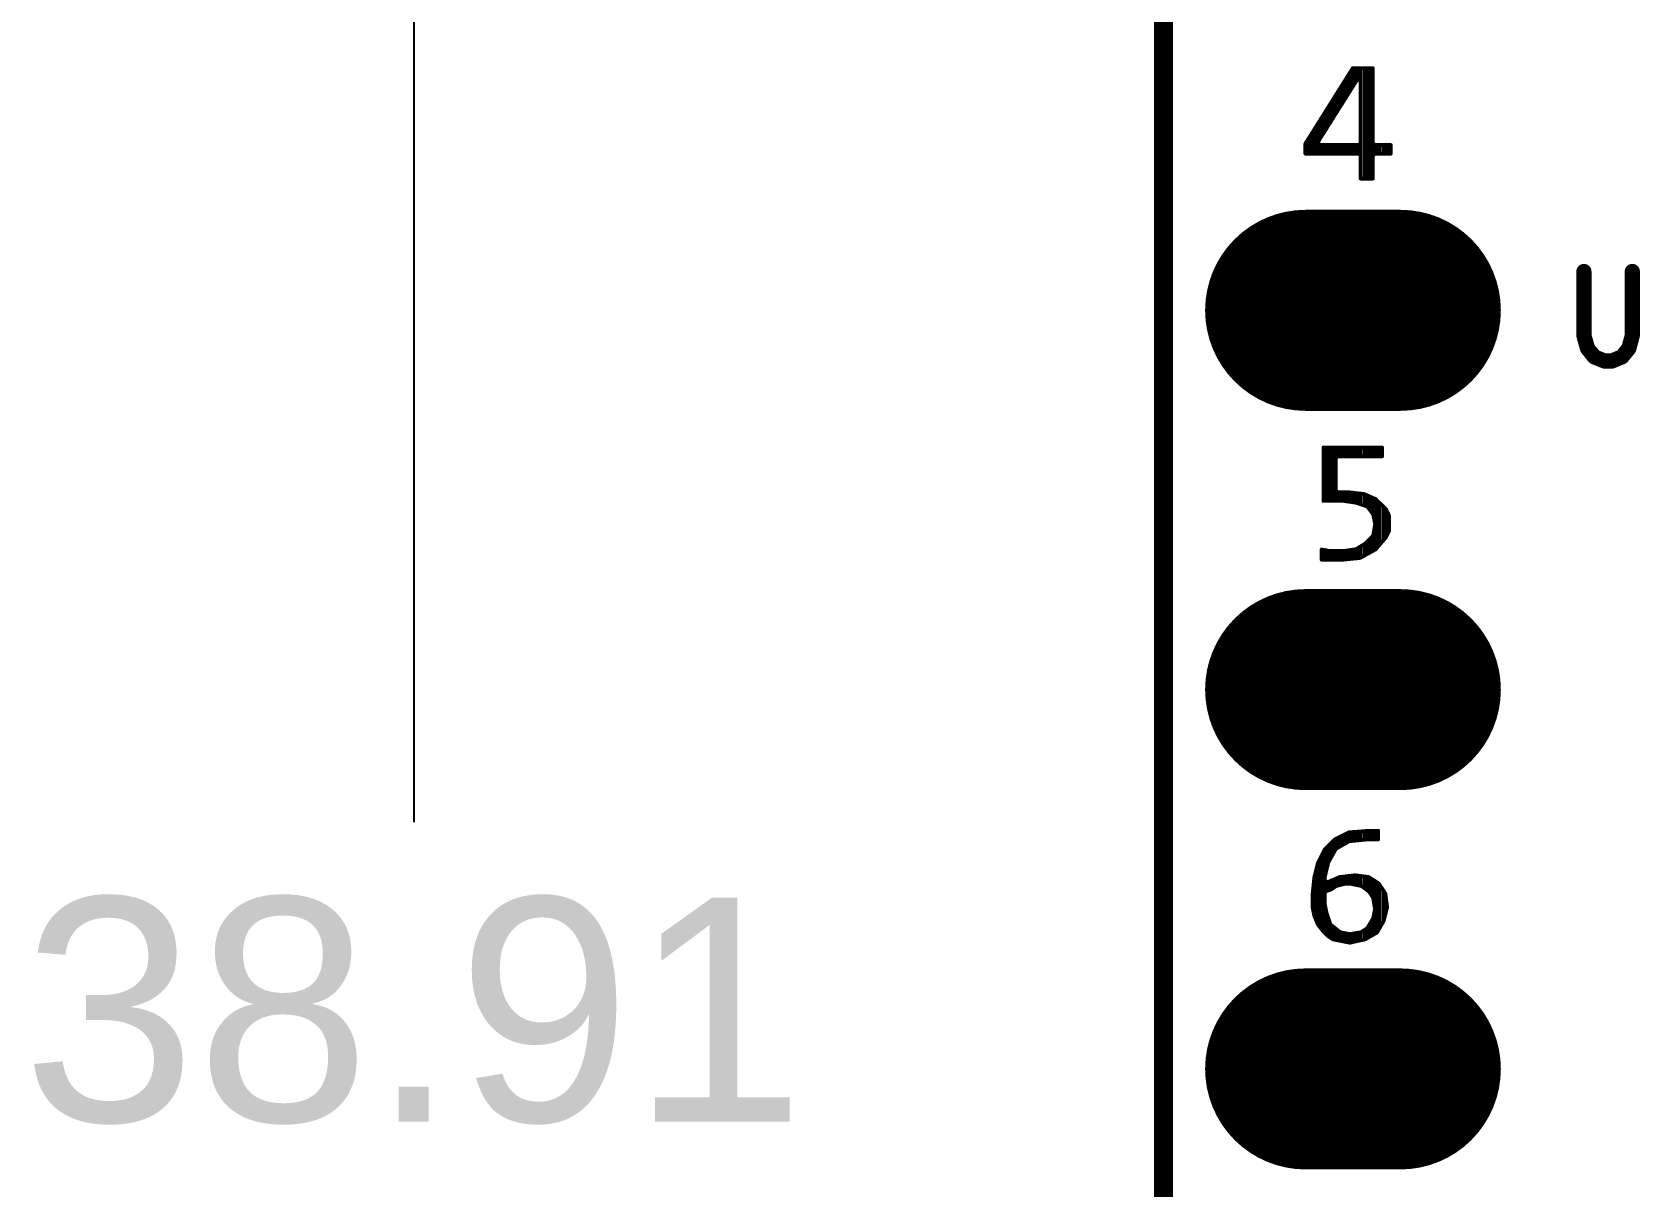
# Model space of a CAD drawing. Extents: x 138.1 to 180, y 20.3 to 82.2.
# Drawn here: x 138.14 to 148.91, y 43.56 to 51.3 of the extents above; entities that cross this region are included whole.
import ezdxf

# ---------------------------------------------------------------- set-up
doc = ezdxf.new("R2010")
doc.units = 0
doc.header["$MEASUREMENT"] = 0
doc.layers.get('0').update_dxf_attribs({"linetype": 'CONTINUOUS'})
doc.layers.get('Defpoints').update_dxf_attribs({"linetype": 'CONTINUOUS'})
doc.layers.add('SILKTOP_PHO', color=251, linetype='CONTINUOUS')
doc.styles.get("Standard").update_dxf_attribs({"font": 'arial.ttf'})
doc.dimstyles.get("Standard").update_dxf_attribs({"dimtxt": 1.5, "dimasz": 1.5, "dimexe": 0.18, "dimexo": 0, "dimgap": 0.5, "dimtad": 0, "dimtih": 1, "dimtoh": 1, "dimzin": 0, "dimdsep": 46, "dimtxsty": 'Standard', "dimcen": 0.09, "dimadec": 0, "dimazin": 0, "dimtfac": 1, "dimtofl": 0, "dimtmove": 2, "dimatfit": 3, "dimfxl": 1, "dimtolj": 1, "dimtzin": 0, "dimarcsym": 0})

# ---------------------------------------------------------------- blocks, each defined once
blk = doc.blocks.new('ROUND_1')
at = {"const_width": 0.0127}
blk.add_lwpolyline([(-0.00635, 0, 1), (0.00635, 0, 1)], format="xyb", close=True, dxfattribs=at)
blk = doc.blocks.new('ROUND_33')
at = {"const_width": 0.0508}
blk.add_lwpolyline([(-0.0254, 0, 1), (0.0254, 0, 1)], format="xyb", close=True, dxfattribs=at)
blk = doc.blocks.new('OBLONG_242')
at = {"const_width": 1.3462}
blk.add_lwpolyline([(0.3175, 0), (-0.3175, 0)], dxfattribs=at)
at = {"const_width": 0.6731}
for points in [[(-0.65405, 0, 1), (0.01905, 0, 1)], [(-0.01905, 0, 1), (0.65405, 0, 1)]]:
    blk.add_lwpolyline(points, format="xyb", close=True, dxfattribs=at)
blk = doc.blocks.new('*D108')
at = {"color": 0, "linetype": 'Continuous', "lineweight": -2}
for p, q in [((146.748, 64.196), (140.514, 64.196)), ((140.694, 62.696), (140.694, 46.006)), ((140.694, 26.783), (140.694, 43.473)), ((146.748, 25.283), (140.514, 25.283))]:
    blk.add_line(p, q, dxfattribs=at)
at = {"color": 0, "linetype": 'Continuous'}
for points in [[(140.444, 62.696), (140.944, 62.696), (140.694, 64.196)], [(140.444, 26.783), (140.944, 26.783), (140.694, 25.283)]]:
    blk.add_solid(points, dxfattribs=at)
at = {"layer": 'Defpoints', "color": 0, "linetype": 'Continuous'}
for p in [(146.748, 64.196), (140.694, 25.283), (146.748, 25.283)]:
    blk.add_point(p, dxfattribs=at)
at = {"color": 0, "linetype": 'Continuous', "insert": (140.694, 44.74), "char_height": 1.5, "attachment_point": 5}
blk.add_mtext('\\A1;38.91', dxfattribs=at)

msp = doc.modelspace()

# ---------------------------------------------------------------- linework, layer by layer
at = {"const_width": 0.127}
msp.add_lwpolyline([(145.716, 63.196), (145.716, 26.283)], dxfattribs=at)
at = {"layer": 'SILKTOP_PHO'}
for points, const_width in [([(145.716, 63.196), (145.716, 26.283)], 0.127), ([(146.984, 51.054), (146.667, 50.549)], 0.0254), ([(147.119, 51.054), (146.984, 51.054)], 0.0254), ([(146.986, 50.934), (146.986, 51.054)], 0.0254), ([(147.012, 50.974), (147.012, 51.054)], 0.0254), ([(147.037, 50.974), (147.037, 51.054)], 0.0254), ([(147.063, 50.315), (147.063, 51.054)], 0.0254), ([(147.088, 50.315), (147.088, 51.054)], 0.0254), ([(147.113, 50.315), (147.113, 51.054)], 0.0254), ([(147.119, 50.553), (147.119, 51.054)], 0.0254), ([(146.751, 50.56), (147.014, 50.978)], 0.0254), ([(146.91, 50.812), (146.91, 50.936)], 0.0254), ([(146.936, 50.853), (146.936, 50.977)], 0.0254), ([(146.961, 50.893), (146.961, 51.017)], 0.0254), ([(147.014, 50.978), (147.037, 50.971)], 0.0254), ([(147.037, 50.971), (147.037, 50.553)], 0.0254), ([(146.859, 50.732), (146.859, 50.855)], 0.0254), ([(146.885, 50.772), (146.885, 50.896)], 0.0254), ([(146.783, 50.61), (146.783, 50.734)], 0.0254), ([(146.809, 50.651), (146.809, 50.774)], 0.0254), ([(146.834, 50.691), (146.834, 50.815)], 0.0254), ([(146.707, 50.482), (146.707, 50.612)], 0.0254), ([(146.732, 50.482), (146.732, 50.653)], 0.0254), ([(146.758, 50.57), (146.758, 50.693)], 0.0254), ([(146.667, 50.549), (146.667, 50.482)], 0.0254), ([(146.682, 50.482), (146.682, 50.572)], 0.0254), ([(146.762, 50.54), (146.751, 50.56)], 0.0254), ([(146.758, 50.482), (146.758, 50.541)], 0.0254), ([(147.025, 50.54), (146.762, 50.54)], 0.0254), ([(146.783, 50.482), (146.783, 50.54)], 0.0254), ([(146.809, 50.482), (146.809, 50.54)], 0.0254), ([(146.834, 50.482), (146.834, 50.54)], 0.0254), ([(146.859, 50.482), (146.859, 50.54)], 0.0254), ([(146.885, 50.482), (146.885, 50.54)], 0.0254), ([(146.91, 50.482), (146.91, 50.54)], 0.0254), ([(146.936, 50.482), (146.936, 50.54)], 0.0254), ([(146.961, 50.482), (146.961, 50.54)], 0.0254), ([(146.986, 50.482), (146.986, 50.54)], 0.0254), ([(147.012, 50.482), (147.012, 50.54)], 0.0254), ([(147.037, 50.553), (147.025, 50.54)], 0.0254), ([(147.037, 50.472), (147.037, 50.55)], 0.0254), ([(147.132, 50.54), (147.119, 50.553)], 0.0254), ([(147.239, 50.54), (147.132, 50.54)], 0.0254), ([(147.139, 50.482), (147.139, 50.54)], 0.0254), ([(147.164, 50.482), (147.164, 50.54)], 0.0254), ([(147.19, 50.482), (147.19, 50.54)], 0.0254), ([(147.215, 50.482), (147.215, 50.54)], 0.0254), ([(147.239, 50.482), (147.239, 50.54)], 0.0254), ([(146.667, 50.482), (147.025, 50.482)], 0.0254), ([(147.025, 50.482), (147.037, 50.469)], 0.0254), ([(147.037, 50.469), (147.037, 50.315)], 0.0254), ([(147.119, 50.469), (147.132, 50.482)], 0.0254), ([(147.119, 50.315), (147.119, 50.469)], 0.0254), ([(147.132, 50.482), (147.239, 50.482)], 0.0254), ([(147.037, 50.315), (147.119, 50.315)], 0.0254), ([(148.533, 49.693), (148.533, 49.264)], 0.102), ([(148.857, 49.264), (148.857, 49.693)], 0.102), ([(148.533, 49.264), (148.557, 49.178)], 0.102), ([(148.557, 49.178), (148.603, 49.121)], 0.102), ([(148.787, 49.121), (148.834, 49.178)], 0.102), ([(148.834, 49.178), (148.857, 49.264)], 0.102), ([(148.603, 49.121), (148.672, 49.093)], 0.102), ([(148.672, 49.093), (148.718, 49.093)], 0.102), ([(148.718, 49.093), (148.787, 49.121)], 0.102), ([(147.181, 48.514), (146.788, 48.514)], 0.0254), ([(146.788, 48.514), (146.788, 48.157)], 0.0254), ([(146.809, 48.157), (146.809, 48.514)], 0.0254), ([(146.834, 48.157), (146.834, 48.514)], 0.0254), ([(146.859, 48.157), (146.859, 48.514)], 0.0254), ([(146.87, 48.443), (146.883, 48.455)], 0.0254), ([(146.883, 48.455), (147.181, 48.455)], 0.0254), ([(146.885, 48.455), (146.885, 48.514)], 0.0254), ([(146.91, 48.455), (146.91, 48.514)], 0.0254), ([(146.936, 48.455), (146.936, 48.514)], 0.0254), ([(146.961, 48.455), (146.961, 48.514)], 0.0254), ([(146.986, 48.455), (146.986, 48.514)], 0.0254), ([(147.012, 48.455), (147.012, 48.514)], 0.0254), ([(147.037, 48.455), (147.037, 48.514)], 0.0254), ([(147.063, 48.455), (147.063, 48.514)], 0.0254), ([(147.088, 48.455), (147.088, 48.514)], 0.0254), ([(147.113, 48.455), (147.113, 48.514)], 0.0254), ([(147.139, 48.455), (147.139, 48.514)], 0.0254), ([(147.164, 48.455), (147.164, 48.514)], 0.0254), ([(147.181, 48.455), (147.181, 48.514)], 0.0254), ([(146.87, 48.228), (146.87, 48.443)], 0.0254), ([(146.788, 48.157), (146.919, 48.157)], 0.0254), ([(146.883, 48.215), (146.87, 48.228)], 0.0254), ([(146.954, 48.215), (146.883, 48.215)], 0.0254), ([(146.885, 48.157), (146.885, 48.215)], 0.0254), ([(146.91, 48.157), (146.91, 48.215)], 0.0254), ([(146.919, 48.157), (146.921, 48.157)], 0.0254), ([(146.921, 48.157), (147.004, 48.145)], 0.0254), ([(146.936, 48.155), (146.936, 48.215)], 0.0254), ([(147.059, 48.203), (146.954, 48.215)], 0.0254), ([(146.961, 48.151), (146.961, 48.214)], 0.0254), ([(146.986, 48.148), (146.986, 48.212)], 0.0254), ([(147.004, 48.145), (147.006, 48.145)], 0.0254), ([(147.006, 48.145), (147.078, 48.121)], 0.0254), ([(147.012, 48.143), (147.012, 48.209)], 0.0254), ([(147.037, 48.134), (147.037, 48.206)], 0.0254), ([(147.138, 48.169), (147.059, 48.203)], 0.0254), ([(147.063, 48.126), (147.063, 48.202)], 0.0254), ([(147.088, 48.111), (147.088, 48.191)], 0.0254), ([(147.113, 48.077), (147.113, 48.18)], 0.0254), ([(147.207, 48.101), (147.138, 48.169)], 0.0254), ([(147.139, 47.833), (147.139, 48.169)], 0.0254), ([(147.164, 47.863), (147.164, 48.144)], 0.0254), ([(147.078, 48.121), (147.084, 48.116)], 0.0254), ([(147.084, 48.116), (147.12, 48.068)], 0.0254), ([(147.12, 48.068), (147.122, 48.063)], 0.0254), ([(147.122, 48.063), (147.134, 48.004)], 0.0254), ([(147.19, 47.893), (147.19, 48.118)], 0.0254), ([(147.228, 48.058), (147.207, 48.101)], 0.0254), ([(147.215, 47.929), (147.215, 48.085)], 0.0254), ([(147.228, 47.956), (147.228, 48.058)], 0.0254), ([(147.119, 47.921), (147.071, 47.873)], 0.0254), ([(147.113, 47.818), (147.113, 47.915)], 0.0254), ([(147.122, 47.927), (147.119, 47.921)], 0.0254), ([(147.134, 47.999), (147.122, 47.927)], 0.0254), ([(147.134, 48.004), (147.134, 48.001)], 0.0254), ([(147.134, 48.001), (147.134, 47.999)], 0.0254), ([(147.137, 47.832), (147.207, 47.913)], 0.0254), ([(147.207, 47.913), (147.228, 47.956)], 0.0254), ([(146.833, 47.821), (146.776, 47.831)], 0.0254), ([(146.776, 47.831), (146.776, 47.763)], 0.0254), ([(146.783, 47.763), (146.783, 47.83)], 0.0254), ([(146.809, 47.763), (146.809, 47.826)], 0.0254), ([(146.835, 47.821), (146.833, 47.821)], 0.0254), ([(146.834, 47.763), (146.834, 47.821)], 0.0254), ([(146.919, 47.821), (146.835, 47.821)], 0.0254), ([(146.859, 47.763), (146.859, 47.821)], 0.0254), ([(146.885, 47.763), (146.885, 47.821)], 0.0254), ([(146.91, 47.763), (146.91, 47.821)], 0.0254), ([(146.921, 47.821), (146.919, 47.821)], 0.0254), ([(147.004, 47.833), (146.921, 47.821)], 0.0254), ([(146.936, 47.765), (146.936, 47.823)], 0.0254), ([(146.961, 47.767), (146.961, 47.827)], 0.0254), ([(146.986, 47.77), (146.986, 47.831)], 0.0254), ([(147.009, 47.835), (147.004, 47.833)], 0.0254), ([(147.069, 47.871), (147.009, 47.835)], 0.0254), ([(147.012, 47.772), (147.012, 47.837)], 0.0254), ([(147.034, 47.775), (147.137, 47.832)], 0.0254), ([(147.037, 47.776), (147.037, 47.852)], 0.0254), ([(147.063, 47.79), (147.063, 47.867)], 0.0254), ([(147.071, 47.873), (147.069, 47.871)], 0.0254), ([(147.088, 47.804), (147.088, 47.89)], 0.0254), ([(146.776, 47.763), (146.918, 47.763)], 0.0254), ([(146.918, 47.763), (147.034, 47.775)], 0.0254), ([(146.865, 45.891), (146.796, 45.822)], 0.0254), ([(146.859, 45.805), (146.859, 45.885)], 0.0254), ([(146.957, 45.937), (146.865, 45.891)], 0.0254), ([(146.875, 45.829), (146.959, 45.877)], 0.0254), ([(146.885, 45.834), (146.885, 45.901)], 0.0254), ([(146.91, 45.849), (146.91, 45.913)], 0.0254), ([(146.936, 45.863), (146.936, 45.926)], 0.0254), ([(147.097, 45.948), (146.957, 45.937)], 0.0254), ([(146.959, 45.877), (146.964, 45.878)], 0.0254), ([(146.961, 45.878), (146.961, 45.937)], 0.0254), ([(146.964, 45.878), (147.083, 45.89)], 0.0254), ([(146.986, 45.88), (146.986, 45.939)], 0.0254), ([(147.012, 45.883), (147.012, 45.941)], 0.0254), ([(147.037, 45.885), (147.037, 45.943)], 0.0254), ([(147.063, 45.888), (147.063, 45.945)], 0.0254), ([(147.083, 45.89), (147.084, 45.89)], 0.0254), ([(147.084, 45.89), (147.155, 45.89)], 0.0254), ([(147.088, 45.89), (147.088, 45.948)], 0.0254), ([(147.155, 45.948), (147.097, 45.948)], 0.0254), ([(147.113, 45.89), (147.113, 45.948)], 0.0254), ([(147.139, 45.89), (147.139, 45.948)], 0.0254), ([(147.155, 45.89), (147.155, 45.948)], 0.0254), ([(146.796, 45.822), (146.75, 45.73)], 0.0254), ([(146.783, 45.278), (146.783, 45.796)], 0.0254), ([(146.809, 45.686), (146.809, 45.834)], 0.0254), ([(146.823, 45.74), (146.87, 45.824)], 0.0254), ([(146.834, 45.76), (146.834, 45.86)], 0.0254), ([(146.87, 45.824), (146.875, 45.829)], 0.0254), ([(146.75, 45.73), (146.727, 45.637)], 0.0254), ([(146.732, 45.365), (146.732, 45.658)], 0.0254), ([(146.758, 45.311), (146.758, 45.745)], 0.0254), ([(146.798, 45.642), (146.821, 45.737)], 0.0254), ([(146.821, 45.737), (146.823, 45.74)], 0.0254), ([(147.001, 45.65), (146.897, 45.638)], 0.0254), ([(147.092, 45.638), (147.001, 45.65)], 0.0254), ([(146.727, 45.637), (146.715, 45.519)], 0.0254), ([(146.797, 45.639), (146.798, 45.642)], 0.0254), ([(146.797, 45.615), (146.797, 45.639)], 0.0254), ([(146.815, 45.603), (146.797, 45.615)], 0.0254), ([(146.797, 45.531), (146.806, 45.543)], 0.0254), ([(146.806, 45.543), (146.84, 45.555)], 0.0254), ([(146.809, 45.544), (146.809, 45.602)], 0.0254), ([(146.897, 45.638), (146.815, 45.603)], 0.0254), ([(146.834, 45.553), (146.834, 45.611)], 0.0254), ([(146.84, 45.555), (146.874, 45.578)], 0.0254), ([(146.859, 45.567), (146.859, 45.622)], 0.0254), ([(146.874, 45.578), (146.878, 45.579)], 0.0254), ([(146.878, 45.579), (146.926, 45.591)], 0.0254), ([(146.885, 45.581), (146.885, 45.633)], 0.0254), ([(146.91, 45.587), (146.91, 45.64)], 0.0254), ([(146.926, 45.591), (146.929, 45.592)], 0.0254), ([(146.929, 45.592), (146.977, 45.592)], 0.0254), ([(146.936, 45.592), (146.936, 45.642)], 0.0254), ([(146.961, 45.592), (146.961, 45.645)], 0.0254), ([(146.977, 45.592), (146.979, 45.591)], 0.0254), ([(146.979, 45.591), (147.039, 45.579)], 0.0254), ([(146.986, 45.59), (146.986, 45.648)], 0.0254), ([(147.012, 45.585), (147.012, 45.648)], 0.0254), ([(147.037, 45.58), (147.037, 45.645)], 0.0254), ([(147.039, 45.579), (147.044, 45.577)], 0.0254), ([(147.044, 45.577), (147.092, 45.541)], 0.0254), ([(147.063, 45.563), (147.063, 45.642)], 0.0254), ([(147.088, 45.544), (147.088, 45.639)], 0.0254), ([(147.159, 45.594), (147.092, 45.638)], 0.0254), ([(147.092, 45.541), (147.095, 45.538)], 0.0254), ([(147.113, 45.511), (147.113, 45.624)], 0.0254), ([(147.139, 45.261), (147.139, 45.607)], 0.0254), ([(147.203, 45.527), (147.159, 45.594)], 0.0254), ([(147.164, 45.296), (147.164, 45.586)], 0.0254), ([(147.19, 45.341), (147.19, 45.548)], 0.0254), ([(146.715, 45.519), (146.715, 45.437)], 0.0254), ([(146.715, 45.437), (146.726, 45.38)], 0.0254), ([(146.797, 45.46), (146.797, 45.531)], 0.0254), ([(146.797, 45.457), (146.797, 45.46)], 0.0254), ([(146.809, 45.397), (146.797, 45.457)], 0.0254), ([(147.095, 45.538), (147.119, 45.502)], 0.0254), ([(147.119, 45.502), (147.121, 45.497)], 0.0254), ([(147.121, 45.497), (147.133, 45.426)], 0.0254), ([(147.192, 45.345), (147.215, 45.436)], 0.0254), ([(147.215, 45.436), (147.203, 45.527)], 0.0254), ([(146.726, 45.38), (146.749, 45.323)], 0.0254), ([(146.809, 45.252), (146.809, 45.401)], 0.0254), ([(146.81, 45.396), (146.809, 45.397)], 0.0254), ([(146.834, 45.324), (146.81, 45.396)], 0.0254), ([(147.119, 45.357), (147.083, 45.298)], 0.0254), ([(147.113, 45.247), (147.113, 45.348)], 0.0254), ([(147.121, 45.361), (147.119, 45.357)], 0.0254), ([(147.133, 45.421), (147.121, 45.361)], 0.0254), ([(147.133, 45.426), (147.133, 45.424)], 0.0254), ([(147.133, 45.424), (147.133, 45.421)], 0.0254), ([(147.147, 45.266), (147.192, 45.345)], 0.0254), ([(146.749, 45.323), (146.784, 45.277)], 0.0254), ([(146.784, 45.277), (146.818, 45.243)], 0.0254), ([(146.818, 45.243), (146.851, 45.221)], 0.0254), ([(146.838, 45.318), (146.834, 45.324)], 0.0254), ([(146.834, 45.232), (146.834, 45.323)], 0.0254), ([(146.897, 45.271), (146.838, 45.318)], 0.0254), ([(146.851, 45.221), (146.965, 45.198)], 0.0254), ([(146.859, 45.219), (146.859, 45.301)], 0.0254), ([(146.885, 45.214), (146.885, 45.281)], 0.0254), ([(146.903, 45.268), (146.897, 45.271)], 0.0254), ([(146.962, 45.256), (146.903, 45.268)], 0.0254), ([(146.91, 45.209), (146.91, 45.266)], 0.0254), ([(146.936, 45.204), (146.936, 45.261)], 0.0254), ([(146.961, 45.199), (146.961, 45.256)], 0.0254), ([(146.967, 45.256), (146.962, 45.256)], 0.0254), ([(146.965, 45.198), (147.068, 45.221)], 0.0254), ([(147.039, 45.268), (146.967, 45.256)], 0.0254), ([(146.986, 45.203), (146.986, 45.259)], 0.0254), ([(147.012, 45.208), (147.012, 45.263)], 0.0254), ([(147.037, 45.214), (147.037, 45.268)], 0.0254), ([(147.044, 45.27), (147.039, 45.268)], 0.0254), ([(147.08, 45.294), (147.044, 45.27)], 0.0254), ([(147.063, 45.219), (147.063, 45.282)], 0.0254), ([(147.068, 45.221), (147.147, 45.266)], 0.0254), ([(147.083, 45.298), (147.08, 45.294)], 0.0254), ([(147.088, 45.232), (147.088, 45.305)], 0.0254)]:
    msp.add_lwpolyline(points, dxfattribs=dict(at, const_width=const_width))

# ---------------------------------------------------------------- block references
for p in [(146.986, 49.433), (146.986, 46.893), (146.986, 44.353)]:
    msp.add_blockref('OBLONG_242', p)
for name, p in [('ROUND_1', (146.984, 51.054)), ('ROUND_1', (146.986, 51.054)), ('ROUND_1', (147.012, 51.054)), ('ROUND_1', (147.037, 51.054)), ('ROUND_1', (147.063, 51.054)), ('ROUND_1', (147.088, 51.054)), ('ROUND_1', (147.113, 51.054)), ('ROUND_1', (147.119, 51.054)), ('ROUND_1', (146.91, 50.936)), ('ROUND_1', (146.936, 50.977)), ('ROUND_1', (146.961, 51.017)), ('ROUND_1', (146.986, 50.934)), ('ROUND_1', (147.012, 50.974)), ('ROUND_1', (147.014, 50.978)), ('ROUND_1', (147.037, 50.974)), ('ROUND_1', (147.037, 50.971)), ('ROUND_1', (147.037, 50.971)), ('ROUND_1', (146.859, 50.855)), ('ROUND_1', (146.885, 50.896)), ('ROUND_1', (146.936, 50.853)), ('ROUND_1', (146.961, 50.893)), ('ROUND_1', (146.783, 50.734)), ('ROUND_1', (146.809, 50.774)), ('ROUND_1', (146.834, 50.815)), ('ROUND_1', (146.859, 50.732)), ('ROUND_1', (146.885, 50.772)), ('ROUND_1', (146.91, 50.812)), ('ROUND_1', (146.707, 50.612)), ('ROUND_1', (146.732, 50.653)), ('ROUND_1', (146.758, 50.693)), ('ROUND_1', (146.783, 50.61)), ('ROUND_1', (146.809, 50.651)), ('ROUND_1', (146.834, 50.691)), ('ROUND_1', (146.667, 50.549)), ('ROUND_1', (146.682, 50.572)), ('ROUND_1', (146.751, 50.56)), ('ROUND_1', (146.758, 50.57)), ('ROUND_1', (146.758, 50.541)), ('ROUND_1', (146.762, 50.54)), ('ROUND_1', (146.783, 50.54)), ('ROUND_1', (146.809, 50.54)), ('ROUND_1', (146.834, 50.54)), ('ROUND_1', (146.859, 50.54)), ('ROUND_1', (146.885, 50.54)), ('ROUND_1', (146.91, 50.54)), ('ROUND_1', (146.936, 50.54)), ('ROUND_1', (146.961, 50.54)), ('ROUND_1', (146.986, 50.54)), ('ROUND_1', (147.012, 50.54)), ('ROUND_1', (147.025, 50.54)), ('ROUND_1', (147.037, 50.55)), ('ROUND_1', (147.037, 50.553)), ('ROUND_1', (147.119, 50.553)), ('ROUND_1', (147.132, 50.54)), ('ROUND_1', (147.139, 50.54)), ('ROUND_1', (147.164, 50.54)), ('ROUND_1', (147.19, 50.54)), ('ROUND_1', (147.215, 50.54)), ('ROUND_1', (147.239, 50.54)), ('ROUND_1', (147.239, 50.54)), ('ROUND_1', (146.667, 50.482)), ('ROUND_1', (146.682, 50.482)), ('ROUND_1', (146.707, 50.482)), ('ROUND_1', (146.732, 50.482)), ('ROUND_1', (146.758, 50.482)), ('ROUND_1', (146.783, 50.482)), ('ROUND_1', (146.809, 50.482)), ('ROUND_1', (146.834, 50.482)), ('ROUND_1', (146.859, 50.482)), ('ROUND_1', (146.885, 50.482)), ('ROUND_1', (146.91, 50.482)), ('ROUND_1', (146.936, 50.482)), ('ROUND_1', (146.961, 50.482)), ('ROUND_1', (146.986, 50.482)), ('ROUND_1', (147.012, 50.482)), ('ROUND_1', (147.025, 50.482)), ('ROUND_1', (147.037, 50.472)), ('ROUND_1', (147.037, 50.469)), ('ROUND_1', (147.119, 50.469)), ('ROUND_1', (147.132, 50.482)), ('ROUND_1', (147.139, 50.482)), ('ROUND_1', (147.164, 50.482)), ('ROUND_1', (147.19, 50.482)), ('ROUND_1', (147.215, 50.482)), ('ROUND_1', (147.239, 50.482)), ('ROUND_1', (147.037, 50.315)), ('ROUND_1', (147.063, 50.315)), ('ROUND_1', (147.088, 50.315)), ('ROUND_1', (147.113, 50.315)), ('ROUND_1', (147.119, 50.315)), ('ROUND_33', (148.533, 49.693)), ('ROUND_33', (148.857, 49.693)), ('ROUND_33', (148.533, 49.264)), ('ROUND_33', (148.533, 49.264)), ('ROUND_33', (148.557, 49.178)), ('ROUND_33', (148.834, 49.178)), ('ROUND_33', (148.857, 49.264)), ('ROUND_33', (148.857, 49.264)), ('ROUND_33', (148.603, 49.121)), ('ROUND_33', (148.672, 49.093)), ('ROUND_33', (148.672, 49.093)), ('ROUND_33', (148.718, 49.093)), ('ROUND_33', (148.718, 49.093)), ('ROUND_33', (148.787, 49.121)), ('ROUND_1', (146.788, 48.514)), ('ROUND_1', (146.809, 48.514)), ('ROUND_1', (146.834, 48.514)), ('ROUND_1', (146.859, 48.514)), ('ROUND_1', (146.883, 48.455)), ('ROUND_1', (146.885, 48.514)), ('ROUND_1', (146.885, 48.455)), ('ROUND_1', (146.91, 48.514)), ('ROUND_1', (146.91, 48.455)), ('ROUND_1', (146.936, 48.514)), ('ROUND_1', (146.936, 48.455)), ('ROUND_1', (146.961, 48.514)), ('ROUND_1', (146.961, 48.455)), ('ROUND_1', (146.986, 48.514)), ('ROUND_1', (146.986, 48.455)), ('ROUND_1', (147.012, 48.514)), ('ROUND_1', (147.012, 48.455)), ('ROUND_1', (147.037, 48.514)), ('ROUND_1', (147.037, 48.455)), ('ROUND_1', (147.063, 48.514)), ('ROUND_1', (147.063, 48.455)), ('ROUND_1', (147.088, 48.514)), ('ROUND_1', (147.088, 48.455)), ('ROUND_1', (147.113, 48.514)), ('ROUND_1', (147.113, 48.455)), ('ROUND_1', (147.139, 48.514)), ('ROUND_1', (147.139, 48.455)), ('ROUND_1', (147.164, 48.514)), ('ROUND_1', (147.164, 48.455)), ('ROUND_1', (147.181, 48.514)), ('ROUND_1', (147.181, 48.455)), ('ROUND_1', (146.87, 48.443)), ('ROUND_1', (146.788, 48.157)), ('ROUND_1', (146.809, 48.157)), ('ROUND_1', (146.834, 48.157)), ('ROUND_1', (146.859, 48.157)), ('ROUND_1', (146.87, 48.228)), ('ROUND_1', (146.883, 48.215)), ('ROUND_1', (146.885, 48.215)), ('ROUND_1', (146.885, 48.157)), ('ROUND_1', (146.91, 48.215)), ('ROUND_1', (146.91, 48.157)), ('ROUND_1', (146.919, 48.157)), ('ROUND_1', (146.921, 48.157)), ('ROUND_1', (146.936, 48.215)), ('ROUND_1', (146.936, 48.155)), ('ROUND_1', (146.954, 48.215)), ('ROUND_1', (146.961, 48.214)), ('ROUND_1', (146.961, 48.151)), ('ROUND_1', (146.986, 48.212)), ('ROUND_1', (146.986, 48.148)), ('ROUND_1', (147.004, 48.145)), ('ROUND_1', (147.006, 48.145)), ('ROUND_1', (147.012, 48.209)), ('ROUND_1', (147.012, 48.143)), ('ROUND_1', (147.037, 48.206)), ('ROUND_1', (147.037, 48.134)), ('ROUND_1', (147.059, 48.203)), ('ROUND_1', (147.063, 48.202)), ('ROUND_1', (147.088, 48.191)), ('ROUND_1', (147.113, 48.18)), ('ROUND_1', (147.138, 48.169)), ('ROUND_1', (147.139, 48.169)), ('ROUND_1', (147.164, 48.144)), ('ROUND_1', (147.063, 48.126)), ('ROUND_1', (147.078, 48.121)), ('ROUND_1', (147.084, 48.116)), ('ROUND_1', (147.088, 48.111)), ('ROUND_1', (147.113, 48.077)), ('ROUND_1', (147.12, 48.068)), ('ROUND_1', (147.122, 48.063)), ('ROUND_1', (147.19, 48.118)), ('ROUND_1', (147.207, 48.101)), ('ROUND_1', (147.215, 48.085)), ('ROUND_1', (147.228, 48.058)), ('ROUND_1', (147.228, 48.058)), ('ROUND_1', (147.113, 47.915)), ('ROUND_1', (147.119, 47.921)), ('ROUND_1', (147.122, 47.927)), ('ROUND_1', (147.134, 48.004)), ('ROUND_1', (147.134, 48.001)), ('ROUND_1', (147.134, 47.999)), ('ROUND_1', (147.207, 47.913)), ('ROUND_1', (147.215, 47.929)), ('ROUND_1', (147.228, 47.956)), ('ROUND_1', (146.776, 47.831)), ('ROUND_1', (146.783, 47.83)), ('ROUND_1', (146.809, 47.826)), ('ROUND_1', (146.833, 47.821)), ('ROUND_1', (146.834, 47.821)), ('ROUND_1', (146.835, 47.821)), ('ROUND_1', (146.859, 47.821)), ('ROUND_1', (146.885, 47.821)), ('ROUND_1', (146.91, 47.821)), ('ROUND_1', (146.919, 47.821)), ('ROUND_1', (146.921, 47.821)), ('ROUND_1', (146.936, 47.823)), ('ROUND_1', (146.961, 47.827)), ('ROUND_1', (146.986, 47.831)), ('ROUND_1', (147.004, 47.833)), ('ROUND_1', (147.009, 47.835)), ('ROUND_1', (147.012, 47.837)), ('ROUND_1', (147.037, 47.852)), ('ROUND_1', (147.063, 47.867)), ('ROUND_1', (147.069, 47.871)), ('ROUND_1', (147.071, 47.873)), ('ROUND_1', (147.088, 47.89)), ('ROUND_1', (147.088, 47.804)), ('ROUND_1', (147.113, 47.818)), ('ROUND_1', (147.137, 47.832)), ('ROUND_1', (147.139, 47.833)), ('ROUND_1', (147.164, 47.863)), ('ROUND_1', (147.19, 47.893)), ('ROUND_1', (146.776, 47.763)), ('ROUND_1', (146.783, 47.763)), ('ROUND_1', (146.809, 47.763)), ('ROUND_1', (146.834, 47.763)), ('ROUND_1', (146.859, 47.763)), ('ROUND_1', (146.885, 47.763)), ('ROUND_1', (146.91, 47.763)), ('ROUND_1', (146.918, 47.763)), ('ROUND_1', (146.936, 47.765)), ('ROUND_1', (146.961, 47.767)), ('ROUND_1', (146.986, 47.77)), ('ROUND_1', (147.012, 47.772)), ('ROUND_1', (147.034, 47.775)), ('ROUND_1', (147.037, 47.776)), ('ROUND_1', (147.063, 47.79)), ('ROUND_1', (146.859, 45.885)), ('ROUND_1', (146.865, 45.891)), ('ROUND_1', (146.885, 45.901)), ('ROUND_1', (146.91, 45.913)), ('ROUND_1', (146.936, 45.926)), ('ROUND_1', (146.957, 45.937)), ('ROUND_1', (146.959, 45.877)), ('ROUND_1', (146.961, 45.937)), ('ROUND_1', (146.961, 45.878)), ('ROUND_1', (146.964, 45.878)), ('ROUND_1', (146.986, 45.939)), ('ROUND_1', (146.986, 45.88)), ('ROUND_1', (147.012, 45.941)), ('ROUND_1', (147.012, 45.883)), ('ROUND_1', (147.037, 45.943)), ('ROUND_1', (147.037, 45.885)), ('ROUND_1', (147.063, 45.945)), ('ROUND_1', (147.063, 45.888)), ('ROUND_1', (147.083, 45.89)), ('ROUND_1', (147.084, 45.89)), ('ROUND_1', (147.088, 45.948)), ('ROUND_1', (147.088, 45.89)), ('ROUND_1', (147.097, 45.948)), ('ROUND_1', (147.113, 45.948)), ('ROUND_1', (147.113, 45.89)), ('ROUND_1', (147.139, 45.948)), ('ROUND_1', (147.139, 45.89)), ('ROUND_1', (147.155, 45.948)), ('ROUND_1', (147.155, 45.89)), ('ROUND_1', (146.783, 45.796)), ('ROUND_1', (146.796, 45.822)), ('ROUND_1', (146.809, 45.834)), ('ROUND_1', (146.834, 45.86)), ('ROUND_1', (146.834, 45.76)), ('ROUND_1', (146.859, 45.805)), ('ROUND_1', (146.87, 45.824)), ('ROUND_1', (146.875, 45.829)), ('ROUND_1', (146.885, 45.834)), ('ROUND_1', (146.91, 45.849)), ('ROUND_1', (146.936, 45.863)), ('ROUND_1', (146.732, 45.658)), ('ROUND_1', (146.75, 45.73)), ('ROUND_1', (146.758, 45.745)), ('ROUND_1', (146.809, 45.686)), ('ROUND_1', (146.821, 45.737)), ('ROUND_1', (146.823, 45.74)), ('ROUND_1', (147.001, 45.65)), ('ROUND_1', (146.727, 45.637)), ('ROUND_1', (146.797, 45.639)), ('ROUND_1', (146.797, 45.615)), ('ROUND_1', (146.798, 45.642)), ('ROUND_1', (146.806, 45.543)), ('ROUND_1', (146.809, 45.602)), ('ROUND_1', (146.809, 45.544)), ('ROUND_1', (146.815, 45.603)), ('ROUND_1', (146.834, 45.611)), ('ROUND_1', (146.834, 45.553)), ('ROUND_1', (146.84, 45.555)), ('ROUND_1', (146.859, 45.622)), ('ROUND_1', (146.859, 45.567)), ('ROUND_1', (146.874, 45.578)), ('ROUND_1', (146.878, 45.579)), ('ROUND_1', (146.885, 45.633)), ('ROUND_1', (146.885, 45.581)), ('ROUND_1', (146.897, 45.638)), ('ROUND_1', (146.91, 45.64)), ('ROUND_1', (146.91, 45.587)), ('ROUND_1', (146.926, 45.591)), ('ROUND_1', (146.929, 45.592)), ('ROUND_1', (146.936, 45.642)), ('ROUND_1', (146.936, 45.592)), ('ROUND_1', (146.961, 45.645)), ('ROUND_1', (146.961, 45.592)), ('ROUND_1', (146.977, 45.592)), ('ROUND_1', (146.979, 45.591)), ('ROUND_1', (146.986, 45.648)), ('ROUND_1', (146.986, 45.59)), ('ROUND_1', (147.012, 45.648)), ('ROUND_1', (147.012, 45.585)), ('ROUND_1', (147.037, 45.645)), ('ROUND_1', (147.037, 45.58)), ('ROUND_1', (147.039, 45.579)), ('ROUND_1', (147.044, 45.577)), ('ROUND_1', (147.063, 45.642)), ('ROUND_1', (147.063, 45.563)), ('ROUND_1', (147.088, 45.639)), ('ROUND_1', (147.088, 45.544)), ('ROUND_1', (147.092, 45.638)), ('ROUND_1', (147.092, 45.541)), ('ROUND_1', (147.113, 45.624)), ('ROUND_1', (147.139, 45.607)), ('ROUND_1', (147.159, 45.594)), ('ROUND_1', (147.164, 45.586)), ('ROUND_1', (147.19, 45.548)), ('ROUND_1', (146.715, 45.519)), ('ROUND_1', (146.715, 45.437)), ('ROUND_1', (146.797, 45.531)), ('ROUND_1', (146.797, 45.46)), ('ROUND_1', (146.797, 45.457)), ('ROUND_1', (147.095, 45.538)), ('ROUND_1', (147.113, 45.511)), ('ROUND_1', (147.119, 45.502)), ('ROUND_1', (147.121, 45.497)), ('ROUND_1', (147.203, 45.527)), ('ROUND_1', (147.215, 45.436)), ('ROUND_1', (147.215, 45.436)), ('ROUND_1', (146.726, 45.38)), ('ROUND_1', (146.732, 45.365)), ('ROUND_1', (146.809, 45.401)), ('ROUND_1', (146.809, 45.397)), ('ROUND_1', (146.81, 45.396)), ('ROUND_1', (147.113, 45.348)), ('ROUND_1', (147.119, 45.357)), ('ROUND_1', (147.121, 45.361)), ('ROUND_1', (147.133, 45.426)), ('ROUND_1', (147.133, 45.424)), ('ROUND_1', (147.133, 45.424)), ('ROUND_1', (147.133, 45.421)), ('ROUND_1', (147.19, 45.341)), ('ROUND_1', (147.192, 45.345)), ('ROUND_1', (146.749, 45.323)), ('ROUND_1', (146.758, 45.311)), ('ROUND_1', (146.783, 45.278)), ('ROUND_1', (146.784, 45.277)), ('ROUND_1', (146.809, 45.252)), ('ROUND_1', (146.818, 45.243)), ('ROUND_1', (146.834, 45.324)), ('ROUND_1', (146.834, 45.323)), ('ROUND_1', (146.834, 45.232)), ('ROUND_1', (146.838, 45.318)), ('ROUND_1', (146.851, 45.221)), ('ROUND_1', (146.859, 45.301)), ('ROUND_1', (146.859, 45.219)), ('ROUND_1', (146.885, 45.281)), ('ROUND_1', (146.897, 45.271)), ('ROUND_1', (146.903, 45.268)), ('ROUND_1', (146.91, 45.266)), ('ROUND_1', (146.936, 45.261)), ('ROUND_1', (146.961, 45.256)), ('ROUND_1', (146.962, 45.256)), ('ROUND_1', (146.967, 45.256)), ('ROUND_1', (146.986, 45.259)), ('ROUND_1', (147.012, 45.263)), ('ROUND_1', (147.037, 45.268)), ('ROUND_1', (147.039, 45.268)), ('ROUND_1', (147.044, 45.27)), ('ROUND_1', (147.063, 45.282)), ('ROUND_1', (147.063, 45.219)), ('ROUND_1', (147.068, 45.221)), ('ROUND_1', (147.08, 45.294)), ('ROUND_1', (147.083, 45.298)), ('ROUND_1', (147.088, 45.305)), ('ROUND_1', (147.088, 45.232)), ('ROUND_1', (147.113, 45.247)), ('ROUND_1', (147.139, 45.261)), ('ROUND_1', (147.147, 45.266)), ('ROUND_1', (147.164, 45.296)), ('ROUND_1', (146.885, 45.214)), ('ROUND_1', (146.91, 45.209)), ('ROUND_1', (146.936, 45.204)), ('ROUND_1', (146.961, 45.199)), ('ROUND_1', (146.965, 45.198)), ('ROUND_1', (146.986, 45.203)), ('ROUND_1', (147.012, 45.208)), ('ROUND_1', (147.037, 45.214))]:
    msp.add_blockref(name, p, dxfattribs=at)

# ---------------------------------------------------------------- dimensions: what is measured, and where the dimension line sits
at = {"linetype": 'Continuous'}
dim = msp.add_linear_dim(base=(140.694, 25.283), p1=(146.748, 64.196), p2=(146.748, 25.283), angle=90, dimstyle='Standard', dxfattribs=at)
dim.commit()
dim.dimension.update_dxf_attribs({"geometry": '*D108', "text_midpoint": (140.694, 44.74)})

doc.saveas('drawing.dxf')
